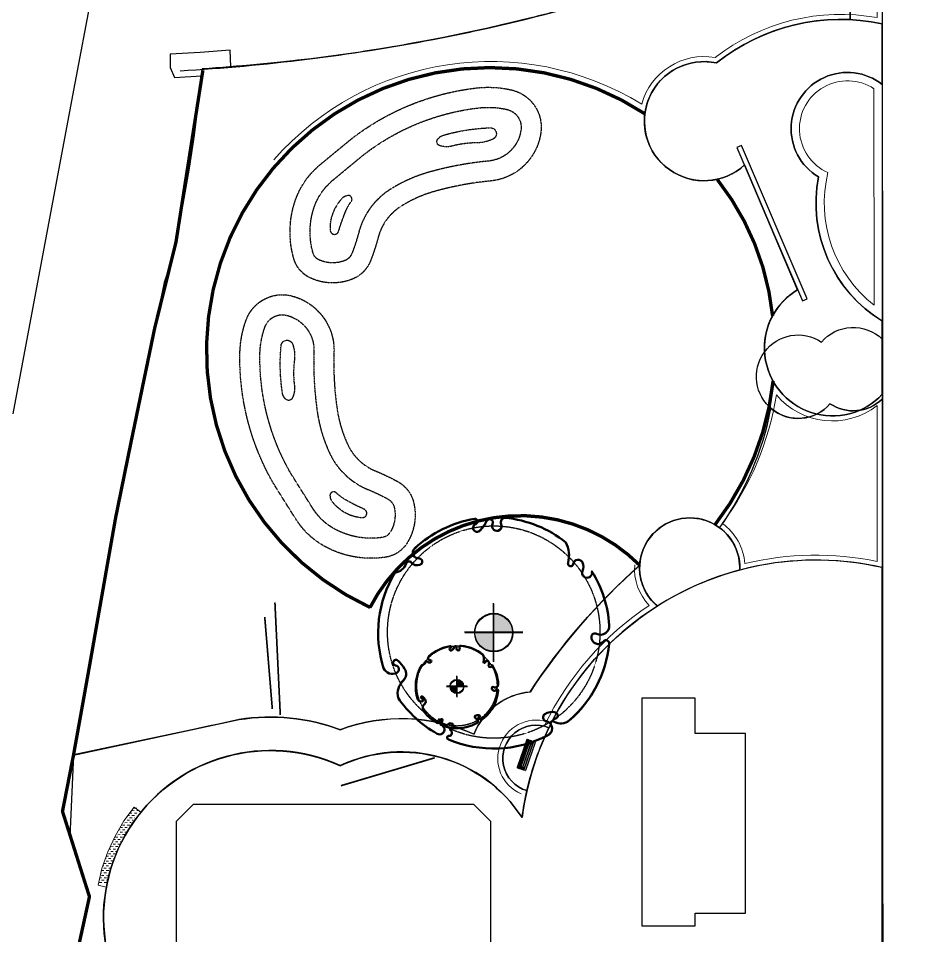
# Model space of a CAD drawing. Header units: millimetres. Extents: x 246416442 to 246896683, y 7418963194 to 7419503218.
# Drawn here: x 246770895 to 246825523, y 7419384521 to 7419439470 of the extents above; entities that cross this region are included whole.
import ezdxf
from ezdxf.lldxf.tags import DXFTag

# ---------------------------------------------------------------- set-up
doc = ezdxf.new("R2010")
doc.units = ezdxf.units.MM
for name, pattern in [('24523-00-SURVEY$0$PHANTOM', [2.5, 1.25, -0.25, 0.25, -0.25, 0.25, -0.25]), ('DASHED', [0.75, 0.5, -0.25]), ('DASHED2', [9.524999999999999, 6.35, -3.175])]:
    doc.linetypes.add(name, pattern=pattern)
for name, color, linetype in [('1', 7, 'Continuous'), ('24523-SURVEY-TREES$0$L-VEG-S1-EX. RETAIN', 7, 'Continuous'), ('24523-SURVEY-TREES$0$L-VEG-TREE Ex-No', 7, 'Continuous'), ('24523-SURVEY-TREES$0$L-VEG-TREE Ex.-RETAINED', 97, 'Continuous'), ('L-EDGE-CONCRETE', 1, 'CONCRETE_EDGE_SHORT'), ('L-EW-MOUND', 6, 'DASHED2'), ('L-Hatch Boundary', 1, 'Continuous'), ('L-HS-CONCRETE PATH', 2, 'Continuous'), ('L-I-FENCE', 10, 'FENCELINE2'), ('L-ROOT BARRIER', 94, '24523-00-SURVEY$0$PHANTOM'), ('L-TURF LINES', 2, 'Continuous'), ('L-VEG-RETAIN-TPZ', 10, 'DASHED2'), ('L-VEG-S1-EX. RETAIN', 7, 'Continuous'), ('L-VEG-TREE Ex.-RETAINED', 97, 'Continuous'), ('L-X-E-REBOUND WALL', 2, 'Continuous')]:
    doc.layers.add(name, color=color, linetype=linetype)
doc.layers.add('L-H-SS-P. SOFTFALL SAND', color=251, linetype='Continuous', lineweight=5)
doc.layers.add('L-SUB-SOIL DRAINAGE', color=170, linetype='SUBSOIL', lineweight=20)
doc.layers.add('L-PIN PONG', color=7, linetype='Continuous', lineweight=5, true_color=0xffffff)
doc.styles.get("Standard").update_dxf_attribs({"font": 'arial.ttf'})
doc.linetypes.add('CONCRETE_EDGE_SHORT', pattern='A,0.5,-0.2,["CE",Standard,S=0.1,R=0,X=-0.05,Y=-0.05],-0.2', length=0.9)
doc.linetypes.add('FENCELINE2', pattern='A,6.35,-2.54,[132,ltypeshp.shx,S=2.54,R=0,X=-2.54,Y=0],-2.54,25.4', length=36.83)
tags = doc.linetypes.add('SUBSOIL', pattern='A,12.7,-5.08,["SSD",Standard,S=2.54,R=0,X=-2.54,Y=-1.27],-6.35', length=24.13).pattern_tags.tags
tags[6] = DXFTag(74, 10)

# ---------------------------------------------------------------- blocks, each defined once
blk = doc.blocks.new('Bench Seat')
at = {"layer": '1', "color": 7, "linetype": 'Continuous'}
for p, q in [((0, 523.0497779999861), (0, 425.0497779999861)), ((0, 408.0497779999861), (0, 310.0497779999861)), ((0, 293.0497779999861), (0, 195.0497779999861)), ((0, 102.0174779999871), (0, 178.0497779999861)), ((0, 102.0174779999871), (0, 80.04977799998608)), ((0, 80.04977799998608), (0, 6.000000000000114)), ((5.585700999998153, 29.88094599999033), (1794.668937999998, 29.8809459999901)), ((6, 529.0497779999861), (1793.999999999999, 529.0497779999858)), ((6, 419.0497779999861), (1793.999999999999, 419.0497779999858)), ((6, 414.0497779999861), (75, 414.0497779999861)), ((6, 304.0497779999861), (75, 304.0497779999861)), ((6, 299.0497779999861), (75, 299.0497779999861)), ((6, 189.0497779999861), (75, 189.0497779999861)), ((6, 184.0497779999861), (1793.999999999999, 184.0497779999858)), ((6, 108.0174779999871), (1793.999999999999, 108.0174779999869)), ((6, 81.1712609999887), (1793.999999999999, 81.17126099998848)), ((6, 54.32504499999061), (1793.999999999999, 54.32504499999038)), ((6, 1.13686837721616e-13), (1793.999999999999, -1.13686837721616e-13)), ((75, 419.0497779999861), (75, 184.0277869999919)), ((125, 419.0497779999861), (125, 184.0277869999919)), ((125, 414.0497779999861), (1674.999999999999, 414.0497779999858)), ((125, 304.0497779999861), (1674.999999999999, 304.0497779999858)), ((125, 299.0497779999861), (1674.999999999999, 299.0497779999858)), ((125, 189.0497779999861), (1674.999999999999, 189.0497779999858)), ((1674.999999999999, 419.0497779999858), (1674.999999999999, 184.0277869999917)), ((1724.999999999999, 419.0497779999858), (1724.999999999999, 184.0277869999917)), ((1793.999999999999, 414.0497779999858), (1724.999999999999, 414.0497779999858)), ((1793.999999999999, 304.0497779999858), (1724.999999999999, 304.0497779999858)), ((1793.999999999999, 299.0497779999858), (1724.999999999999, 299.0497779999858)), ((1793.999999999999, 189.0497779999858), (1724.999999999999, 189.0497779999858)), ((1799.999999999999, 523.0497779999858), (1799.999999999999, 425.0497779999858)), ((1799.999999999999, 408.0497779999858), (1799.999999999999, 310.0497779999858)), ((1799.999999999999, 293.0497779999858), (1799.999999999999, 195.0497779999858)), ((1799.999999999999, 178.0497779999858), (1799.999999999999, 80.04977799998585)), ((1799.999999999999, 80.04977799998585), (1799.999999999999, 5.999999999999886))]:
    blk.add_line(p, q, dxfattribs=at)
at = {"layer": '1', "color": 7, "linetype": 'DASHED'}
for p, q in [((65, 411.5387829999892), (50, 396.5387829999892)), ((50, 396.5387829999892), (50, 206.5387829999892)), ((50, 206.5387829999892), (65, 191.5387829999892)), ((135, 411.5387829999892), (65, 411.5387829999892)), ((65, 191.5387829999892), (135, 191.5387829999892)), ((150, 396.5387829999892), (135, 411.5387829999892)), ((135, 191.5387829999892), (150, 206.5387829999892)), ((150, 206.5387829999892), (150, 396.5387829999892)), ((1650, 396.5387829999889), (1665, 411.5387829999889)), ((1650, 206.5387829999889), (1650, 396.5387829999889)), ((1665, 191.5387829999889), (1650, 206.5387829999889)), ((1665, 411.5387829999889), (1734.999999999999, 411.5387829999889)), ((1734.999999999999, 191.5387829999889), (1665, 191.5387829999889)), ((1734.999999999999, 411.5387829999889), (1749.999999999999, 396.5387829999889)), ((1749.999999999999, 206.5387829999889), (1734.999999999999, 191.5387829999889)), ((1749.999999999999, 396.5387829999889), (1749.999999999999, 206.5387829999889))]:
    blk.add_line(p, q, dxfattribs=at)
at = {"layer": '1', "color": 7, "linetype": 'Continuous'}
for centre, start, end in [((6, 523.0497779999861), 90, 180), ((6, 425.0497779999861), 180, 270), ((6, 408.0497779999861), 90, 180), ((6, 310.0497779999861), 180, 270), ((6, 293.0497779999861), 90, 180), ((6, 195.0497779999861), 180, 270), ((6, 178.0497779999861), 90, 180), ((6, 102.0174779999871), 90, 180), ((6, 75.1712609999887), 90, 180), ((6, 48.32504499999061), 90, 180), ((6, 6.000000000000114), 180, 270), ((1793.999999999999, 523.0497779999858), 0, 90), ((1793.999999999999, 425.0497779999858), 270, 0), ((1793.999999999999, 178.0497779999858), 0, 90), ((1793.999999999999, 102.0174779999869), 0, 90), ((1793.999999999999, 75.17126099998848), 0, 90), ((1793.999999999999, 48.32504499999038), 0, 90), ((1793.999999999999, 5.999999999999886), 270, 0)]:
    blk.add_arc(centre, 6, start, end, dxfattribs=at)
at = {"layer": '1', "color": 7, "linetype": 'Continuous', "extrusion": (0, 0, -1)}
for centre, start, end in [((-1793.999999999999, 408.0497779999858), 90, 180), ((-1793.999999999999, 310.0497779999858), 180, 270), ((-1793.999999999999, 293.0497779999858), 90, 180), ((-1793.999999999999, 195.0497779999858), 180, 270)]:
    blk.add_arc(centre, 6, start, end, dxfattribs=at)
blk = doc.blocks.new('*U50')
at = {"layer": 'L-VEG-TREE Ex.-RETAINED', "ltscale": 0.1, "transparency": 33554687}
h = blk.add_hatch(color=256, dxfattribs=at)
h.dxf.hatch_style = 1
h.paths.add_polyline_path([(-7.105427357601002e-15, 0), (270.952646564846, 0, 0.4142135623730951), (0, 270.952646564846)])
h = blk.add_hatch(color=256, dxfattribs=at)
h.dxf.hatch_style = 1
h.paths.add_polyline_path([(0, -1.4210854715202e-14), (-270.952646564846, 0, 0.4142135623730951), (0, -270.952646564846)])
at = {"layer": 'L-VEG-TREE Ex.-RETAINED', "lineweight": 18}
blk.add_lwpolyline([(-645.1690554777597, -1518.341825212203, 0.2229257005935317), (755.2541173866748, -1466.631972461521, 0.7707990094397617), (747.0078611855524, -1259.592679525879, -0.6503021150130538), (726.7611437950063, -1159.628003545293, -0.2347368677725977), (880.3488190262315, -1135.468296672207, -0.8473118040142994), (867.808845601673, -1224.381409239516, 0.7844296681141801), (857.9734037400658, -1268.483500585988, 0.2769341281739876), (1075.471308162828, -1250.850247540987, 0.1935989468105169), (1641.967191572993, -157.5457360015066, 0.800434931681331), (1564.982033360609, -121.223668432702, -0.7521599147198439), (1391.570925758498, -51.83187848065063, -0.5289142198604725), (1464.078053264982, -12.38759658522804, 0.594112499586194), (1645.761820916179, 110.6594600065619, 0.1238052325822609), (1397.597124791549, 875.9824273873919, -1.417590366490407), (1264.438483829434, 884.8891607748956, 0.206905501130606), (1264.614664174653, 1002.09482309847, 0.7597292633720214), (1133.116484061985, 984.2073938551357, -1.073307252646932), (1057.695219543336, 1000.026066045352, 0.1943787022314237), (1026.662236070657, 1290.945951436186, 0.1446122602557931), (160.3814073084932, 1641.601230717383, 0.5333896719803994), (105.1026205449507, 1551.599786831463, -1.592592496328683), (-18.8158528528611, 1554.11089975668, 1.030038490857383), (-103.7356163553059, 1594.362414746871, -0.103610107078187), (-201.4638805205259, 1457.316186025304, -1.238487165837401), (-257.2816674956366, 1551.955072962364, 0.8847252645569005), (-272.3496700796431, 1626.819865768024, 0.1475487528784267), (-1126.658767290372, 1204.835338975181, 0.7172504620968337), (-1070.359175815272, 1062.741603438997, -0.8640317687005391), (-1052.084877324779, 970.9227729807117, -0.310703811722292), (-1176.919133455875, 1004.182774933169, 0.5814299109044796), (-1250.544525198171, 989.862954669994, -0.2815581878466759), (-1407.581724520943, 858.5595836008488), (-1409.765833473947, 856.5444229476761, 0.2171212835452748), (-1571.461412703065, -502.002227031481), (-1571.444590374011, -502.0441211722784, 0.4400105308905434), (-1381.663399636608, -567.92985454205, 0.723972554855401), (-1400.07222516556, -465.2864877469453, -1.384648044533459), (-1366.345608351908, -397.2116929414362, -0.05110651814804821), (-1271.964128017544, -511.8662206665492, -0.361501514938633), (-1289.76634968916, -677.1944658513444, 0.2568224313056059), (-1366.0451551358, -924.9365245332067, 0.1161655517111834), (-809.585666768523, -1437.441845371764, 0.6780295620308899), (-704.7166329034999, -1363.63261769171, 0.1700351018161037), (-723.1969019545222, -1334.885779392554, -1.054701407587912), (-699.4866832712933, -1307.61790103644, 0.4319030773951715), (-653.8533712234139, -1305.583545270161, -0.9107279085353889), (-578.1615094707431, -1359.332435619059, -0.4204602959316209), (-607.1144918850978, -1366.739850951797, 1.007884986432059), (-619.5853111303013, -1387.756049152767, -0.7666339792373678), (-641.9538144194821, -1470.018193441125, 0.938601760954506), (-645.1627654057202, -1518.342761114452)], format="xyb", dxfattribs=at)
at = {"layer": 'L-VEG-TREE Ex.-RETAINED', "ltscale": 0.1}
for points in [[(0, -414.7234386196623), (0, 414.7234386196623)], [(414.7234386196623, 0), (-414.7234386196623, 0)]]:
    blk.add_lwpolyline(points, dxfattribs=at)
blk.add_circle((0, 0), 270.952646564846, dxfattribs=at)
at = {"layer": 'L-VEG-TREE Ex.-RETAINED', "color": 251, "ltscale": 0.1, "flags": 8}
blk.add_attdef('TREE_ID', (341.4556311301886, 71.19419029637535), '', height=365, dxfattribs=at)
blk = doc.blocks.new('*U49')
at = {"layer": '24523-SURVEY-TREES$0$L-VEG-TREE Ex.-RETAINED', "ltscale": 0.1, "transparency": 33554687}
h = blk.add_hatch(color=96, dxfattribs=at)
h.dxf.hatch_style = 1
h.paths.add_polyline_path([(-7.105427357601002e-15, 0), (270.952646564846, 0, 0.4142135623730951), (0, 270.952646564846)])
h = blk.add_hatch(color=96, dxfattribs=at)
h.dxf.hatch_style = 1
h.paths.add_polyline_path([(0, -1.4210854715202e-14), (-270.952646564846, 0, 0.4142135623730951), (0, -270.952646564846)])
at = {"layer": '24523-SURVEY-TREES$0$L-VEG-TREE Ex.-RETAINED', "lineweight": 50, "flags": 128}
blk.add_lwpolyline([(-645.1690554777597, -1518.341825212203, 0.2229257005935317), (755.2541173866748, -1466.631972461521, 0.7707990094397617), (747.0078611855524, -1259.592679525879, -0.6503021150130538), (726.7611437950063, -1159.628003545293, -0.2347368677725977), (880.3488190262315, -1135.468296672207, -0.8473118040142994), (867.808845601673, -1224.381409239516, 0.7844296681141801), (857.9734037400658, -1268.483500585988, 0.2769341281739876), (1075.471308162828, -1250.850247540987, 0.1935989468105169), (1641.967191572993, -157.5457360015066, 0.800434931681331), (1564.982033360609, -121.223668432702, -0.7521599147198439), (1391.570925758498, -51.83187848065063, -0.5289142198604725), (1464.078053264982, -12.38759658522804, 0.594112499586194), (1645.761820916179, 110.6594600065619, 0.1238052325822609), (1397.597124791549, 875.9824273873919, -1.417590366490407), (1264.438483829434, 884.8891607748956, 0.206905501130606), (1264.614664174653, 1002.09482309847, 0.7597292633720214), (1133.116484061985, 984.2073938551357, -1.073307252646932), (1057.695219543336, 1000.026066045352, 0.1943787022314237), (1026.662236070657, 1290.945951436186, 0.1446122602557931), (160.3814073084932, 1641.601230717383, 0.5333896719803994), (105.1026205449507, 1551.599786831463, -1.592592496328683), (-18.8158528528611, 1554.11089975668, 1.030038490857383), (-103.7356163553059, 1594.362414746871, -0.103610107078187), (-201.4638805205259, 1457.316186025304, -1.238487165837401), (-257.2816674956366, 1551.955072962364, 0.8847252645569005), (-272.3496700796431, 1626.819865768024, 0.1475487528784267), (-1126.658767290372, 1204.835338975181, 0.7172504620968337), (-1070.359175815272, 1062.741603438997, -0.8640317687005391), (-1052.084877324779, 970.9227729807117, -0.310703811722292), (-1176.919133455875, 1004.182774933169, 0.5814299109044796), (-1250.544525198171, 989.862954669994, -0.2815581878466759), (-1407.581724520943, 858.5595836008488), (-1409.765833473947, 856.5444229476761, 0.2171212835452748), (-1571.461412703065, -502.002227031481), (-1571.444590374011, -502.0441211722784, 0.4400105308905434), (-1381.663399636608, -567.92985454205, 0.723972554855401), (-1400.07222516556, -465.2864877469453, -1.384648044533459), (-1366.345608351908, -397.2116929414362, -0.05110651814804821), (-1271.964128017544, -511.8662206665492, -0.361501514938633), (-1289.76634968916, -677.1944658513444, 0.2568224313056059), (-1366.0451551358, -924.9365245332067, 0.1161655517111834), (-809.585666768523, -1437.441845371764, 0.6780295620308899), (-704.7166329034999, -1363.63261769171, 0.1700351018161037), (-723.1969019545222, -1334.885779392554, -1.054701407587912), (-699.4866832712933, -1307.61790103644, 0.4319030773951715), (-653.8533712234139, -1305.583545270161, -0.9107279085353889), (-578.1615094707431, -1359.332435619059, -0.4204602959316209), (-607.1144918850978, -1366.739850951797, 1.007884986432059), (-619.5853111303013, -1387.756049152767, -0.7666339792373678), (-641.9538144194821, -1470.018193441125, 0.938601760954506), (-645.1627654057202, -1518.342761114452)], format="xyb", dxfattribs=at)
at = {"layer": '24523-SURVEY-TREES$0$L-VEG-TREE Ex.-RETAINED', "color": 96, "ltscale": 0.1}
for points in [[(0, -414.7234386196623), (0, 414.7234386196623)], [(414.7234386196623, 0), (-414.7234386196623, 0)]]:
    blk.add_lwpolyline(points, dxfattribs=at)
blk.add_circle((0, 0), 270.952646564846, dxfattribs=at)
at = {"layer": '24523-SURVEY-TREES$0$L-VEG-TREE Ex-No', "color": 251, "ltscale": 0.1, "flags": 8}
blk.add_attdef('TREE_ID', (341.4556311301886, 71.19419029637535), '', height=200, dxfattribs=at)

msp = doc.modelspace()

# ---------------------------------------------------------------- hatches: boundary and pattern name
at = {"layer": 'L-H-SS-P. SOFTFALL SAND', "transparency": 33554687}
h = msp.add_hatch(dxfattribs=at)
h.set_pattern_fill('DASH', color=8, scale=45, angle=0.6144009962182242)
h.set_pattern_definition([(0.6144009962182241, (0, 0), (141.3347204820786, 144.3988505364663), [142.875, -142.875])])
h.paths.add_polyline_path([(246778232.5342922, 7419391919.13215), (246777833.8794661, 7419392220.917387), (246777210.352664, 7419391397.245656), (246776691.2561255, 7419390481.960904), (246776248.0716724, 7419389538.730461), (246775888.7400684, 7419388546.252566), (246775666.0344925, 7419387538.015548), (246776154.2657642, 7419387430.172029), (246776369.9528008, 7419388406.634575), (246776710.3822908, 7419389346.904623), (246777135.6382265, 7419390251.977763), (246777628.9638166, 7419391121.822496)])

# ---------------------------------------------------------------- linework, layer by layer
at = {"layer": 'L-EDGE-CONCRETE', "ltscale": 25, "const_width": 200, "flags": 128}
for points in [[(246781944.9458745, 7419436362.29984), (246780333.3838564, 7419426064.71839), (246779063.0388162, 7419420934.669049), (246777602.7187897, 7419413889.263863), (246776718.5546811, 7419409554.629477), (246775193.4523005, 7419400894.874344), (246774769.3166308, 7419398517.115546), (246774199.4927509, 7419395351.347762), (246773538.1714362, 7419391963.994411), (246775152.3621583, 7419386857.247167), (246774545.3720095, 7419384083.175856), (246774431.2408732, 7419382890.725218), (246774435.2161907, 7419381956.072493, -0.01346370199787136), (246774557.247742, 7419373733.581385), (246774400.06431, 7419371324.486384), (246773956.0744673, 7419367520.518959), (246773503.9684499, 7419365126.365906), (246772915.6924855, 7419361452.442778, 0.06969157389240191), (246772450.4595576, 7419358381.573829), (246772283.2066773, 7419354216.122165)], [(246808100.7324414, 7419406709.798434, 0.5093336419748615), (246791954.5785116, 7419404181.609908, -1.074102111474538), (246808412.2139335, 7419433753.448854)], [(246812742.2980424, 7419429825.141914, -0.1423861550862681), (246816058.7012625, 7419421646.261342)], [(246816095.3627002, 7419417749.485367, -0.1385942619841796), (246812611.7406646, 7419409137.848272)], [(246816089.3193933, 7419417752.404669, -0.1392310179342324), (246812613.2311291, 7419409139.766084)]]:
    msp.add_lwpolyline(points, format="xyb", dxfattribs=at)
at = {"layer": 'L-EW-MOUND', "ltscale": 0.5, "flags": 128}
for points in [[(246790910.0994179, 7419432305.635559, -0.1357439913787115), (246798332.3524509, 7419435299.456791, -0.08449938419730671), (246800414.5951131, 7419435184.735281, -0.3834404321735275), (246802185.3208167, 7419432677.24952, -0.3532608669072216), (246799168.5283578, 7419429727.267321, 0.04501480549416503), (246795804.3903203, 7419429097.644812, 0.07280048271960052), (246793787.7298919, 7419428196.260906, 0.1886665626503752), (246792443.2903255, 7419426360.716031, -0.02783600309375739), (246791984.212532, 7419424951.28013, -0.2105655904412748), (246790869.3113229, 7419423836.842093, -0.2042679023105161), (246788377.1778122, 7419423918.785826, -0.2163350040853223), (246787393.4410705, 7419425066.00164, -0.1565808838903951), (246787491.8149604, 7419428589.592104, -0.1351782964658653), (246788951.5803923, 7419430690.349943, -0.002569899453012405), (246790910.0994179, 7419432305.635559)], [(246791654.0980124, 7419431363.91506, -0.1354032312593885), (246798468.33024, 7419434107.185831, -0.08449938419046898), (246800148.4611868, 7419434014.618734, -0.3834404321720323), (246800993.5867441, 7419432817.855002, -0.3532608669264851), (246799054.6425887, 7419430921.850944, 0.04501480549548881), (246795478.5506216, 7419430252.559739, 0.0728004827074058), (246793144.547229, 7419429209.333491, 0.188666562615159), (246791283.3829965, 7419426668.311527, -0.02783600308849749), (246790865.65345, 7419425385.820785, -0.2105655904539482), (246790435.2354946, 7419424955.58164, -0.2042679023633768), (246788883.8070424, 7419425006.594091, -0.2163350041848003), (246788545.7986127, 7419425400.773347, -0.1565808838781553), (246788623.6992995, 7419428191.047447, -0.1351782964941832), (246789719.8495037, 7419429768.52427, -0.002550523979754154)], [(246796357.8135765, 7419432473.982426, -0.06195141305076503), (246799152.7124117, 7419432914.406217, -0.8034332008195308), (246799323.6940088, 7419432243.909776, -0.115543696953805), (246798370.1402632, 7419432013.837838, 0.06184012933930474), (246796864.1838538, 7419431816.63271, -0.1498802112675361), (246796114.4939849, 7419431849.500231, -0.4738898834362134), (246795989.5447744, 7419432197.895531, -0.1958287741346666), (246796357.8135765, 7419432473.982426)], [(246789924.1585849, 7419428207.581419, 0.1562885768811148), (246789566.5531396, 7419426766.938253, 0.8249162549198046), (246790072.7669835, 7419426714.229565, -0.02046186088049415), (246790462.9742074, 7419427831.656205, -0.06194673759678488), (246790832.0899071, 7419428506.328571, 0.6777490984299414), (246790610.6202715, 7419428854.206065, 0.138926756444551), (246790294.2366191, 7419428696.079996, 0.06462135655438109), (246789924.1585849, 7419428207.581419)], [(246786169.9498466, 7419411615.441792, -0.1357439913787115), (246784160.8110903, 7419419362.451998, -0.08449938419730671), (246784543.7648082, 7419421412.389064, -0.3834404321735275), (246787259.12931, 7419422844.083857, -0.3532608669072216), (246789794.3404256, 7419419471.231011, 0.04501480549416503), (246789983.759116, 7419416053.926548, 0.07280048271960052), (246790616.8621755, 7419413937.657957, 0.1886665626503752), (246792263.1922527, 7419412367.199423, -0.02783600309375739), (246793601.449962, 7419411729.760576, -0.2105655904412748), (246794562.3997634, 7419410480.139705, -0.2042679023105161), (246794158.9575458, 7419408019.514055, -0.2163350040853223), (246792894.190481, 7419407192.346373, -0.1565808838903951), (246789412.8880127, 7419407745.428919, -0.1351782964658653), (246787518.4801221, 7419409464.532568, -0.002569899453012405), (246786169.9498466, 7419411615.441792)], [(246787199.9524692, 7419412231.449911, -0.1354032312593885), (246785360.6558502, 7419419343.150364, -0.08449938419046898), (246785669.6555653, 7419420997.214402, -0.3834404321720323), (246786965.6349114, 7419421680.528513, -0.3532608669264851), (246788595.0584944, 7419419512.738251, 0.04501480549548881), (246788796.4113088, 7419415880.130164, 0.0728004827074058), (246789529.1398659, 7419413430.844207, 0.188666562615159), (246791808.2238277, 7419411256.792409, -0.02783600308849749), (246793025.9472612, 7419410676.766445, -0.2105655904539482), (246793396.9308479, 7419410194.338714, -0.2042679023633768), (246793145.7758699, 7419408662.524858, -0.2163350041848003), (246792711.2064248, 7419408378.312997, -0.1565808838781553), (246789954.419503, 7419408816.29009, -0.1351782964941832), (246788531.8926006, 7419410107.179553, -0.002550523979754154)], [(246786707.3031016, 7419417039.202638, -0.06195141305076503), (246786631.9034064, 7419419867.585125, -0.8034332008195308), (246787318.8777335, 7419419950.449214, -0.115543696953805), (246787423.7422698, 7419418975.153735, 0.06184012933930474), (246787424.6005035, 7419417456.340438, -0.1498802112675361), (246787295.0879572, 7419416717.191148, -0.4738898834362134), (246786933.4628113, 7419416638.331498, -0.1958287741346666), (246786707.3031016, 7419417039.202638)], [(246790106.1492994, 7419410107.973408, 0.1562885768811148), (246791488.4708541, 7419409567.120836, 0.8249162549198046), (246791606.1811727, 7419410062.27227, -0.02046186088049415), (246790548.5784984, 7419410593.667185, -0.06194673759678488), (246789927.2877489, 7419411046.907746, 0.6777490984299414), (246789553.6977807, 7419410872.270732, 0.138926756444551), (246789669.5943735, 7419410538.099444, 0.06462135655438109), (246790106.1492994, 7419410107.973408)]]:
    msp.add_lwpolyline(points, format="xyb", close=True, dxfattribs=at)
at = {"layer": 'L-Hatch Boundary', "flags": 128}
msp.add_lwpolyline([(246826627.2952493, 7419246109.753006), (246826627.2952493, 7419455961.486749, -0.2954492811724139), (246828990.083728, 7419459611.081031), (246856644.1649228, 7419472016.729565, 0.001052362593927415), (246856653.7575663, 7419472021.05711, -0.08097651456773751), (246860438.8139428, 7419473045.406771, -0.03752068193641628), (246863391.1630895, 7419473125.105822, -0.1328762106268703), (246867596.6889308, 7419471814.58871), (246869373.7756281, 7419475069.818648, 0.08412642267001227), (246865948.8823966, 7419476513.137059), (246865174.4119388, 7419475479.477718, 0.05636205239960588), (246860182.5188473, 7419475532.234634, 0.08097651456423734), (246855620.907722, 7419474297.725992), (246822675.0143971, 7419459518.166419), (246822627.295222, 7419455899.881291), (246822627.3407967, 7419238093.245884), (246826627, 7419238089.21515)], format="xyb", dxfattribs=at)
at = {"layer": 'L-Hatch Boundary'}
for points in [[(246820690.5282936, 7419445809.514155), (246820711.0981394, 7419439393.541444)], [(246770576.252302, 7419415771.913454), (246774157.0268142, 7419434854.539035), (246775364.9762959, 7419441291.621264)], [(246770576.252302, 7419415771.913454), (246774157.0268142, 7419434854.539035), (246775364.9762959, 7419441291.621264)]]:
    msp.add_lwpolyline(points, dxfattribs=at)
at = {"layer": 'L-Hatch Boundary', "transparency": 33554623, "flags": 128}
msp.add_lwpolyline([(246802940.4009405, 7419439842.393832, -0.002862409450252955), (246801508.0611598, 7419439475.813719, -0.002862409450252955), (246798931.8250745, 7419438867.711261), (246798057.5915588, 7419438679.876369), (246796458.3972356, 7419438347.506693), (246795733.4504078, 7419438202.974214, -0.01008114877598554), (246791362.1057194, 7419437453.01756), (246788432.6483417, 7419437051.224395, -0.01276605882005805), (246781909.1198444, 7419436442.25996), (246781121.6106358, 7419430495.299355), (246780245.1802952, 7419425572.593704), (246779935.8854473, 7419424613.076766), (246779626.6108989, 7419423653.657766), (246779423.6159118, 7419422674.29577), (246777043.2037165, 7419411189.848442), (246776391.4486926, 7419407738.120173, 5.560743724946217e-05), (246776075.5725929, 7419405918.137981), (246775677.7534664, 7419403639.310113), (246775030.1935021, 7419399976.82305), (246774203.0551766, 7419395372.555694), (246784120.6175196, 7419397466.804643, -0.1284694430960429), (246790158.2278756, 7419396870.301327, -0.196240439881257), (246798179.1343741, 7419396597.486815, -0.2840341391666397), (246801539.6961011, 7419399126.895562, -0.06667592709434551), (246808100.5070116, 7419406705.57389, 0.5096143407885351), (246791954.5685851, 7419404181.600117, -1.072175028428892), (246808415.8835168, 7419433781.845156, -0.4369141667823413), (246812695.5508728, 7419436801.309892, -0.1819466334599244), (246820711.0981394, 7419439393.541444), (246820692.0836889, 7419445178.779498)], format="xyb", dxfattribs=at)
at = {"layer": 'L-Hatch Boundary'}
for points in [[(246801508.0728123, 7419439475.81647), (246798931.8119773, 7419438867.708168), (246797183.3711404, 7419438492.044571), (246795733.4233309, 7419438202.968814), (246794279.7211811, 7419437933.407126, -0.006720530973307858), (246791362.1049594, 7419437453.017223), (246788432.6306962, 7419437051.221973), (246786585.1702957, 7419436838.923465), (246785493.4151811, 7419436728.311711), (246783613.0340654, 7419436569.222358), (246783580.911887, 7419437571.831161), (246781781.1611312, 7419437428.670388), (246779978.2048435, 7419437334.084898), (246779984.6245238, 7419436525.648376), (246780249.9816496, 7419435923.82518), (246781858.5939716, 7419436035.694379), (246781416.0829388, 7419432474.949254), (246781121.6106358, 7419430495.299355), (246780598.0121821, 7419427541.190883), (246780245.1803418, 7419425572.593966), (246779525.1134053, 7419423163.976768), (246778611.6359631, 7419418756.847788), (246777596.6610272, 7419413860.037809), (246776700.8406624, 7419409376.676025), (246776391.4485617, 7419407738.11942), (246775837.4843342, 7419404551.560287), (246775380.6059447, 7419401958.695168), (246774783.3948092, 7419398595.715308), (246774199.492751, 7419395351.347762), (246773967.947017, 7419390468.529359), (246775151.8773317, 7419386855.287607), (246774747.4953932, 7419385220.867163), (246774545.3720095, 7419384083.175856)], [(246801508.0728123, 7419439475.81647), (246798931.8119773, 7419438867.708168), (246797183.3711404, 7419438492.044571), (246795733.4233309, 7419438202.968814), (246794279.7211811, 7419437933.407126, -0.006720530973307858), (246791362.1049594, 7419437453.017223), (246788432.6306962, 7419437051.221973), (246786585.1702957, 7419436838.923465), (246785493.4151811, 7419436728.311711), (246783613.0340654, 7419436569.222358), (246783580.911887, 7419437571.831161), (246781781.1611312, 7419437428.670388), (246779978.2048435, 7419437334.084898), (246779984.6245238, 7419436525.648376), (246780249.9816496, 7419435923.82518), (246781858.5939716, 7419436035.694379), (246781416.0829388, 7419432474.949254), (246781121.6106358, 7419430495.299355), (246780598.0121821, 7419427541.190883), (246780245.1803418, 7419425572.593966), (246779525.1134053, 7419423163.976768), (246778611.6359631, 7419418756.847788), (246777596.6610272, 7419413860.037809), (246776700.8406624, 7419409376.676025), (246776391.4485617, 7419407738.11942), (246775837.4843342, 7419404551.560287), (246775380.6059447, 7419401958.695168), (246774783.3948092, 7419398595.715308), (246774199.492751, 7419395351.347762), (246773967.947017, 7419390468.529359), (246775151.8773317, 7419386855.287607), (246774747.4953932, 7419385220.867163), (246774545.3720095, 7419384083.175856)], [(246812888.2808913, 7419408953.863733, 0.1096159609197196), (246815959.5631251, 7419416108.688243, 0.4155543285803338), (246819493.9407514, 7419416383.962106, 0.3540374689812655), (246822627.295222, 7419416666.219218), (246822627.4320278, 7419406566.293479, 0.1220343426903558), (246814093.589002, 7419406418.989324, 0.2478885405025676), (246812888.2808913, 7419408953.863733)], [(246778990.1087471, 7419378465.83143, -0.8401795713364519), (246790160.2296977, 7419394693.859238), (246790160.2296984, 7419394693.859239, -0.3749144496958459), (246801058.3738649, 7419391592.40876), (246801058.373859, 7419391592.40876, -0.02510627719724848), (246801348.8839337, 7419393209.090821, -1.05756740685093), (246802669.1955779, 7419396979.918938, -0.1399593139296253), (246809156.1256272, 7419404259.335117, -0.2353741997466891), (246808097.6334369, 7419406693.608603, 0.0666746795254141), (246801536.8225257, 7419399114.930275, 0.2840482026757903), (246798176.3347929, 7419396585.684886), (246798176.3347911, 7419396585.684886, 0.1962461355792666), (246790155.3542983, 7419396858.336039, 0.1301338277344647), (246784120.4779736, 7419397466.617993, -0.003336047702757398), (246774199.4927509, 7419395351.347762), (246773513.5892292, 7419391855.433119), (246775151.8722972, 7419386855.302973), (246774545.3720095, 7419384083.175856)], [(246774196.348641, 7419395335.322855), (246784107.8668635, 7419397463.841175, -0.1305329737998068), (246790155.3542983, 7419396858.336039, -0.1976606261946247), (246798180.7538638, 7419396596.957644, -0.2844561130357414), (246801539.6961013, 7419399126.895562, -0.06618174327963962), (246808097.6334369, 7419406693.608603, -0.4042428041501928)], [(246784120.6175196, 7419397466.804643, -0.1284665342192445), (246790158.2278756, 7419396870.301327, -0.1962461353507214), (246798179.2083682, 7419396597.650173, -0.2840482029534535), (246801539.6961011, 7419399126.895562, -0.06666465812272523), (246808100.5066871, 7419406705.573754)]]:
    msp.add_lwpolyline(points, format="xyb", dxfattribs=at)
at = {"layer": 'L-Hatch Boundary', "flags": 128}
for points in [[(246822627, 7419439146.904968, 0.2240455693836519), (246812695.5508728, 7419436801.309892, 1.642343017565932), (246814371.9623592, 7419430685.411632), (246817551.6384547, 7419423209.335841, 1.153644755452113), (246822627.0000002, 7419416957), (246822627, 7419421333.83065, -0.3120482268776254), (246818801.5880742, 7419429967.283555, -1.064194026746623), (246822627.0000001, 7419435509.729509), (246822627, 7419439146.904968)], [(246808415.8835168, 7419433781.845157, 1.072175028696472), (246791954.5685851, 7419404181.600117, -0.5093337853557318), (246808100.7324414, 7419406709.798434, -0.5612230372409771), (246812611.7413, 7419409137.8479, 0.1390643539735922), (246816087.8683078, 7419417738.935985, -0.2553401348651947), (246816057.8907818, 7419421652.825594, 0.1319910036838242), (246812739.530113, 7419429828.798984, -0.5223096012249325), (246808415.8835168, 7419433781.845157)], [(246812739.530062, 7419429828.799051, 0.126617810296127), (246814371.9623595, 7419430685.411632), (246817551.6384549, 7419423209.335841, 0.1311271278503759), (246816057.8907818, 7419421652.825594, 0.1319910048744594), (246812739.530062, 7419429828.799051)], [(246778992.9804464, 7419378477.797577, 1.770846461703082), (246804025.435599, 7419372703.065344, 0.1844803055142967), (246805053.6135446, 7419373901.494703, 0.03761546245455243), (246807533.5933456, 7419372920.598672, -1.380696377283587), (246818931.5238503, 7419373211.665974, 0.05933428137206673), (246822627.4320283, 7419375086.681044), (246822627.4320277, 7419406566.293479, 0.4420350522764683), (246801058.513405, 7419391592.595409, 0.3759980034591507), (246790163.1067463, 7419394705.822935, 0.8401787649480923), (246778992.9804464, 7419378477.797577)]]:
    msp.add_lwpolyline(points, format="xyb", close=True, dxfattribs=at)
at = {"layer": 'L-Hatch Boundary'}
for points in [[(246812736.2548161, 7419429828.061234, 0.1268650527324886), (246814371.9624323, 7419430685.41146), (246817551.6384553, 7419423209.335841, 0.1332425090648164), (246816058.7012625, 7419421646.261342, 0.1320898902698598), (246812739.5336731, 7419429828.794282)], [(246819493.9407514, 7419416383.962106, -2.231680117184314), (246818982.2039665, 7419420080.366702, -0.433503167112809), (246822627.2952218, 7419420254.473186), (246822627.295222, 7419416666.217018, -0.3540367947246078), (246819493.9407514, 7419416383.962106)], [(246809158.37621, 7419404261.063653, -1.603456915991452), (246814093.6112047, 7419406419.506877, 0.07629340623878539), (246809158.37621, 7419404261.063653)], [(246809158.9963095, 7419404271.307077, -1.599971052692787), (246814093.7033817, 7419406430.635459, 0.07271349803126588), (246809158.9963095, 7419404271.307077)]]:
    msp.add_lwpolyline(points, format="xyb", close=True, dxfattribs=at)
at = {"layer": 'L-Hatch Boundary', "flags": 128}
for points in [[(246808233.4619169, 7419398756.546544), (246808233.4619169, 7419385112.546544), (246811423.4619169, 7419385112.546544), (246811423.4619169, 7419385871.546544), (246814432.4619169, 7419385862.546544), (246814432.4619169, 7419396638.546544), (246811423.4619169, 7419396638.546544), (246811423.4619169, 7419398756.546544)], [(246780369.2529932, 7419391372.783022), (246781385.2406859, 7419392388.770689), (246798145.3988837, 7419392388.770689), (246799169.2283364, 7419391372.782979), (246799169.2283365, 7419359304.959445), (246798145.398884, 7419358288.971691), (246781385.2406781, 7419358288.971713), (246780369.2529932, 7419359304.959425)]]:
    msp.add_lwpolyline(points, close=True, dxfattribs=at)
at = {"layer": 'L-Hatch Boundary'}
msp.add_lwpolyline([(246780369.2501002, 7419391372.789695), (246781385.2377929, 7419392388.777362), (246798145.3959907, 7419392388.777362), (246799169.2254434, 7419391372.789652), (246799169.2254435, 7419359304.966118), (246798145.395991, 7419358288.978364), (246781385.2377852, 7419358288.978386), (246780369.2501002, 7419359304.966098)], close=True, dxfattribs=at)
at = {"layer": 'L-HS-CONCRETE PATH', "flags": 128}
msp.add_lwpolyline([(246822718.9999751, 7419236889.300001), (246825089.4402905, 7419236903.041464, 0.08453104146930314), (246826718.8233176, 7419237306.647199), (246826627, 7419454175, -0.2942989127266681), (246827801, 7419455996), (246819802, 7419452370, -0.545031712573828), (246822627, 7419450548), (246822718.9999751, 7419236889.300001)], format="xyb", dxfattribs=at)
at = {"layer": 'L-HS-CONCRETE PATH'}
msp.add_lwpolyline([(246814371.9623232, 7419430685.411716, -1.642343039450783), (246812695.5508728, 7419436801.309892, -0.224045569529337), (246822627, 7419439146.904968), (246822627.0000001, 7419435509.729509, 1.064194026852303), (246818801.5880742, 7419429967.283555, 0.3125437423394108), (246822639.7985739, 7419421326.021542), (246822627, 7419416957, -1.153644755431022), (246817551.6384543, 7419423209.335842), (246814371.9623232, 7419430685.411716)], format="xyb", dxfattribs=at)
at = {"layer": 'L-HS-CONCRETE PATH', "ltscale": 0.1}
msp.add_lwpolyline([(246802669.2007867, 7419396979.542528, 1.057796945953084), (246801348.9297434, 7419393209.422689, -0.05644136076830519)], format="xyb", close=True, dxfattribs=at)
for centre, radius, start, end in [((246811096.356844, 7419406547.827947), 3000, 357.5386065351241, 229.7068502049997), ((246818655.1453292, 7419389265.135416), 17750, 77.06867004944077, 172.4660093064956), ((246785997.5943789, 7419385614.700522), 10000, 65.38295670327443, 225.5359666226237), ((246793833.0661742, 7419386928.201332), 8600, 32.84378644296093, 115.2608158550796)]:
    msp.add_arc(centre, radius, start, end, dxfattribs=at)
at = {"layer": 'L-I-FENCE', "ltscale": 0.5}
msp.add_lwpolyline([(246780586.1724869, 7419436327.538641, 0.03192583428269733), (246795731.8501171, 7419438202.666343, 0.006221327143027669), (246798931.8252143, 7419438867.711293, 0.04435072230094327), (246817499.7471271, 7419444784.110498), (246822577.0181354, 7419446415.764937)], format="xyb", dxfattribs=at)
at = {"layer": 'L-PIN PONG'}
msp.add_lwpolyline([(246778232.5342922, 7419391919.13215), (246777833.8794661, 7419392220.917387), (246777210.352664, 7419391397.245656), (246776691.2561255, 7419390481.960904), (246776248.0716724, 7419389538.730461), (246775888.7400684, 7419388546.252566), (246775666.0344925, 7419387538.015548), (246776154.2657642, 7419387430.172029), (246776369.9528008, 7419388406.634575), (246776710.3822908, 7419389346.904623), (246777135.6382265, 7419390251.977763), (246777628.9638166, 7419391121.822496)], close=True, dxfattribs=at)
at = {"layer": 'L-ROOT BARRIER', "ltscale": 7.5, "const_width": 100, "flags": 128}
for points in [[(246786579.5938907, 7419397746.141793), (246786258.1774466, 7419404478.042989)], [(246785648.2126018, 7419403614.758734), (246786103.4571473, 7419398092.880816)], [(246790210.4333029, 7419393502.326571), (246795830.736352, 7419395176.269718)]]:
    msp.add_lwpolyline(points, dxfattribs=at)
at = {"layer": 'L-SUB-SOIL DRAINAGE', "ltscale": 0.75, "flags": 128}
for points in [[(246822327.2655687, 7419445691.581955), (246822327.0147934, 7419439511.479836, 0.2131921837852627), (246812617.6417265, 7419437121.80764, 0.387510747446804), (246808219.1477624, 7419434321.698729, 0.387510747446804)], [(246808219.1477624, 7419434321.698729, 0.3665878934021312), (246786189.5909181, 7419430984.760896)], [(246807801.6990556, 7419406733.861563, 0.2143516424762667), (246808667.8201706, 7419404300.983635, 0.134448611699978), (246802398.8358932, 7419397110.427587, 0.134448611699978)], [(246802784.1510108, 7419397256.646202, 0.9970233383800429), (246801008.556777, 7419393012.122703)]]:
    msp.add_lwpolyline(points, format="xyb", dxfattribs=at)
for points in [[(246822127.2302061, 7419435254.383628), (246822138.9368883, 7419422280.738125, -0.2930038733146639), (246819369.9960772, 7419430233.602636, -1.085786290694039), (246822127.2302063, 7419435254.383628)], [(246816283.5777059, 7419416925.55151, 0.4049734841707868), (246822327.019374, 7419416275.098703), (246822327.2846384, 7419406938.657752, 0.1111275869540765), (246814391.1142001, 7419406804.419043, 0.2244992401460462), (246813047.3479186, 7419409214.478548, 0.1226655998596103)]]:
    msp.add_lwpolyline(points, format="xyb", close=True, dxfattribs=at)
msp.add_lwpolyline([(246822127.1478232, 7419435345.682425), (246822127.1479727, 7419435345.516803)], dxfattribs=at)
at = {"layer": 'L-TURF LINES', "flags": 128}
for points in [[(246808100.7324414, 7419406709.798434, 0.5093336419748615), (246791954.5785116, 7419404181.609908, -1.074102111474538), (246808412.2139335, 7419433753.448854)], [(246812742.2980424, 7419429825.141914, -0.1423861550862681), (246816058.7012625, 7419421646.261342)], [(246816095.3627002, 7419417749.485367, -0.1385942619841796), (246812611.7406646, 7419409137.848272)]]:
    msp.add_lwpolyline(points, format="xyb", dxfattribs=at)
at = {"layer": 'L-VEG-RETAIN-TPZ', "ltscale": 0.2}
for centre, radius in [((246799361.252226, 7419402706.549545), 6360), ((246797158.2894822, 7419399479.338017), 2400)]:
    msp.add_circle(centre, radius, dxfattribs=at)
at = {"layer": 'L-X-E-REBOUND WALL', "ltscale": 0.4}
msp.add_lwpolyline([(246813922.0861952, 7419431740.270557), (246817845.0198791, 7419422541.868993), (246818120.9719262, 7419422659.557003), (246814198.0382423, 7419431857.958566)], close=True, dxfattribs=at)

# ---------------------------------------------------------------- block references
at = {"layer": '24523-SURVEY-TREES$0$L-VEG-S1-EX. RETAIN', "color": 2}
for p, xscale, yscale, zscale in [((246799367.0142212, 7419402656.59082), 4.2, 4.2, 4.2), ((246797163.1514893, 7419399428.060547), 1.5, 1.5, 1.5)]:
    msp.add_blockref('*U49', p, dxfattribs=dict(at, xscale=xscale, yscale=yscale, zscale=zscale))
at = {"layer": 'L-HS-CONCRETE PATH', "rotation": 250.7988713901785}
msp.add_blockref('Bench Seat', (246801348.8941145, 7419396278.129126), dxfattribs=at)
at = {"layer": 'L-VEG-S1-EX. RETAIN', "color": 2}
for p, xscale, yscale, zscale in [((246799354.4130082, 7419402694.997114), 4.2, 4.2, 4.2), ((246797150.5502762, 7419399466.466841), 1.5, 1.5, 1.5)]:
    msp.add_blockref('*U50', p, dxfattribs=dict(at, xscale=xscale, yscale=yscale, zscale=zscale))

doc.saveas('drawing.dxf')
